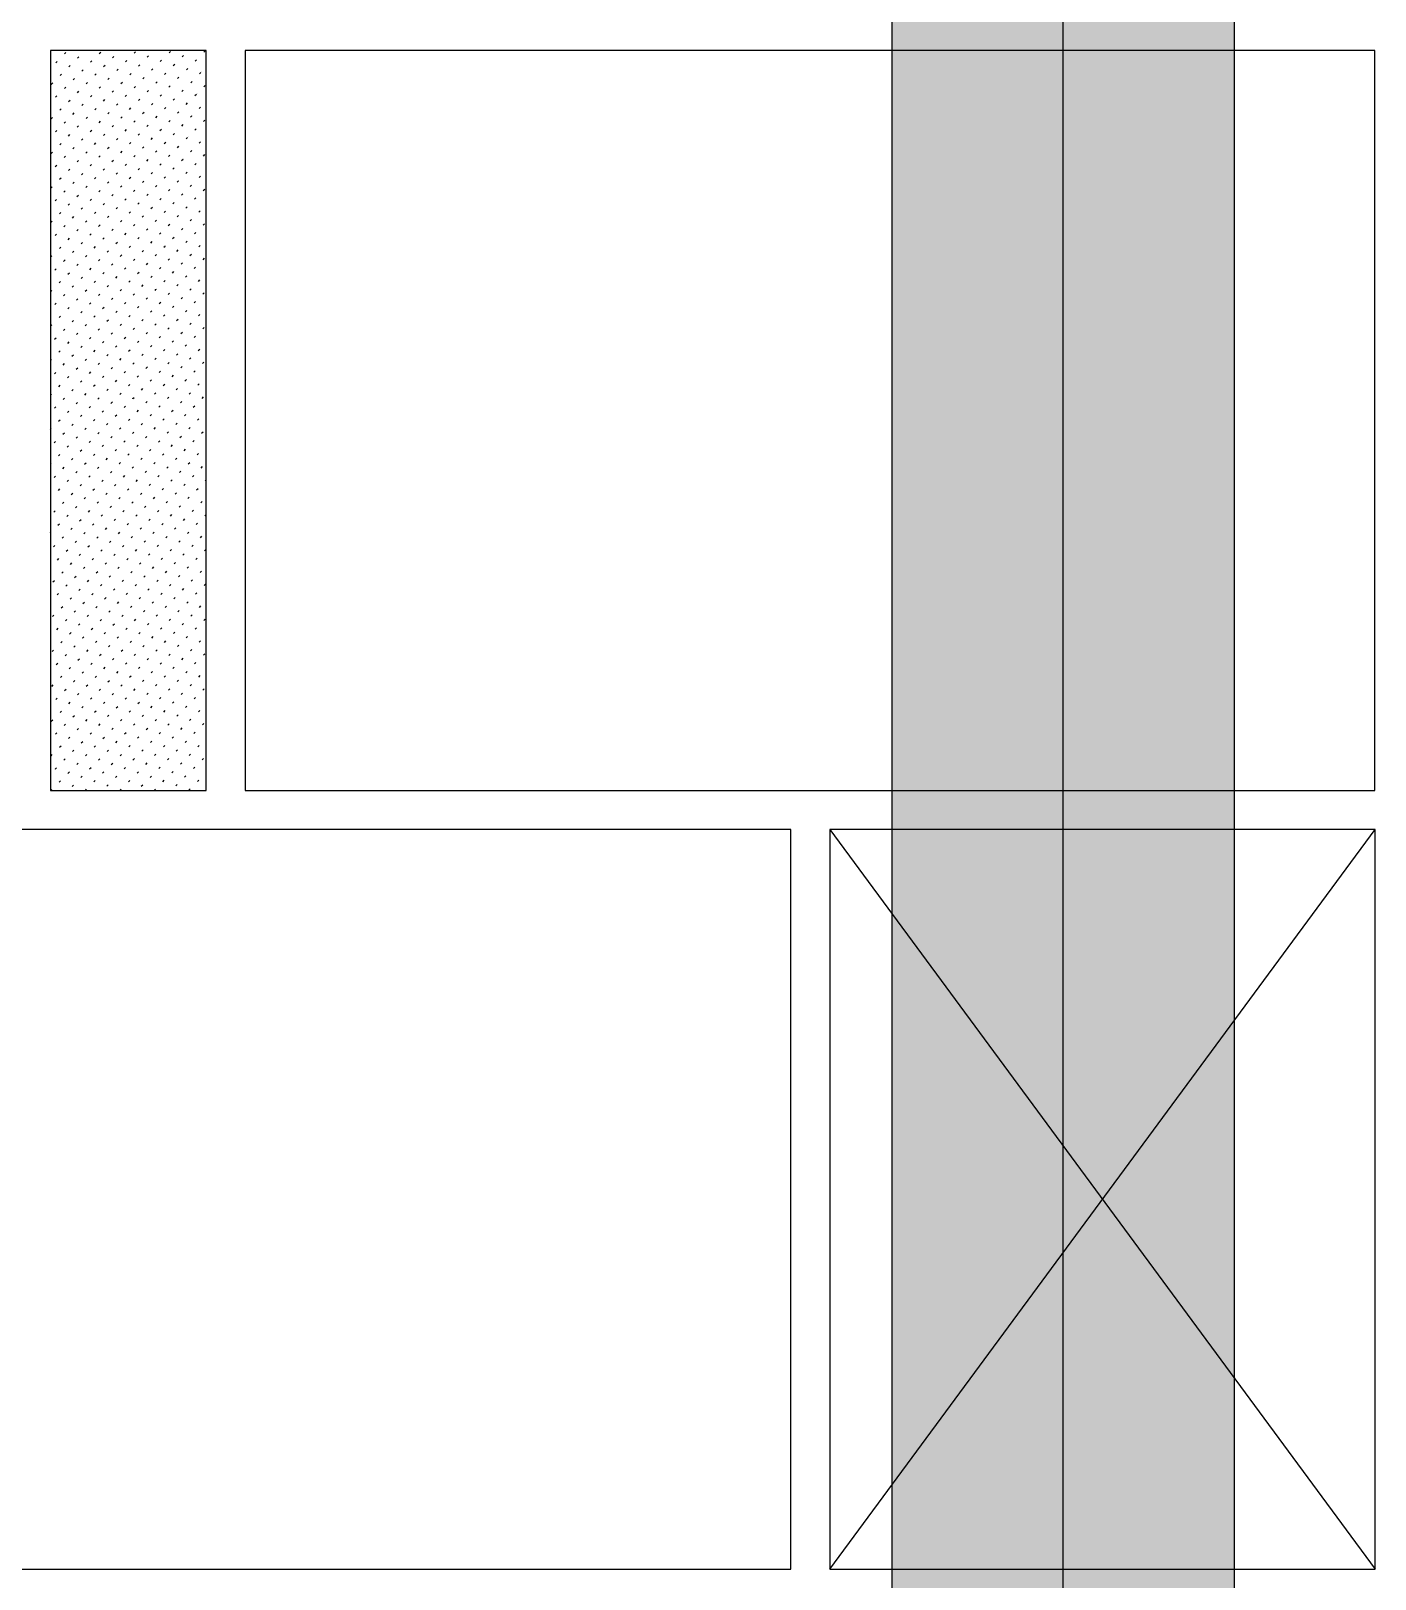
# Model space of a CAD drawing. Extents: x 0 to 119, y 0 to 84.
# Drawn here: x 76.272 to 77.652, y 65.562 to 67.152 of the extents above; entities that cross this region are included whole.
import ezdxf

# ---------------------------------------------------------------- set-up
doc = ezdxf.new("R2010")
doc.units = 0
doc.header["$MEASUREMENT"] = 0
for name, color, linetype in [('29', 9, 'CONTINUOUS'), ('4', 5, 'CONTINUOUS'), ('9', 8, 'CONTINUOUS')]:
    doc.layers.add(name, color=color, linetype=linetype)

msp = doc.modelspace()

# ---------------------------------------------------------------- linework, layer by layer
at = {"layer": '29', "color": 9, "linetype": 'Continuous'}
msp.add_lwpolyline([(77.15579, 74.332318), (77.15579, 63.132318), (77.50779, 63.132318), (77.50779, 74.332318), (77.15579, 74.332318)], dxfattribs=at)
for points in [[(77.15579, 74.332318), (77.15579, 63.132318), (77.50779, 63.132318)], [(77.15579, 74.332318), (77.50779, 63.132318), (77.50779, 74.332318)]]:
    msp.add_solid(points, dxfattribs=at)
at = {"layer": '4', "color": 5, "linetype": 'Continuous'}
msp.add_line((77.33179, 63.132318), (77.33179, 69.532318), dxfattribs=at)
at = {"layer": '9', "color": 8, "linetype": 'Continuous'}
for p, q in [((76.306206, 67.128676), (76.30762, 67.13009)), ((76.341986, 67.1291), (76.3434, 67.130515)), ((76.377765, 67.129525), (76.37918, 67.130939)), ((76.413545, 67.129949), (76.414959, 67.131363)), ((76.449325, 67.130373), (76.450739, 67.131787)), ((76.29179, 67.11426), (76.29179, 67.11426)), ((76.297226, 67.119696), (76.29864, 67.12111)), ((76.310626, 67.115418), (76.31204, 67.116832)), ((76.319606, 67.124398), (76.32102, 67.125812)), ((76.333006, 67.12012), (76.33442, 67.121534)), ((76.346405, 67.115842), (76.347819, 67.117256)), ((76.355386, 67.124822), (76.3568, 67.126237)), ((76.368785, 67.120544), (76.370199, 67.121959)), ((76.382185, 67.116266), (76.383599, 67.117681)), ((76.391165, 67.125247), (76.392579, 67.126661)), ((76.404565, 67.120969), (76.405979, 67.122383)), ((76.417964, 67.116691), (76.419379, 67.118105)), ((76.426945, 67.125671), (76.428359, 67.127085)), ((76.440344, 67.121393), (76.441759, 67.122807)), ((76.292665, 67.097457), (76.294079, 67.098872)), ((76.301645, 67.106438), (76.30306, 67.107852)), ((76.315045, 67.10216), (76.316459, 67.103574)), ((76.324025, 67.11114), (76.32544, 67.112554)), ((76.328445, 67.097882), (76.329859, 67.099296)), ((76.337425, 67.106862), (76.338839, 67.108276)), ((76.350825, 67.102584), (76.352239, 67.103998)), ((76.359805, 67.111564), (76.361219, 67.112978)), ((76.364224, 67.098306), (76.365639, 67.09972)), ((76.373205, 67.107286), (76.374619, 67.1087)), ((76.386604, 67.103008), (76.388019, 67.104422)), ((76.395585, 67.111988), (76.396999, 67.113403)), ((76.400004, 67.09873), (76.401418, 67.100144)), ((76.408984, 67.10771), (76.410398, 67.109125)), ((76.422384, 67.103432), (76.423798, 67.104847)), ((76.431364, 67.112413), (76.432778, 67.113827)), ((76.435784, 67.099154), (76.437198, 67.100569)), ((76.444764, 67.108135), (76.446178, 67.109549)), ((76.447215, 67.110586), (76.447215, 67.110586)), ((76.29179, 67.096583), (76.29179, 67.096583)), ((76.297085, 67.084199), (76.298499, 67.085613)), ((76.306065, 67.093179), (76.307479, 67.094594)), ((76.319465, 67.088901), (76.320879, 67.090316)), ((76.332864, 67.084623), (76.334278, 67.086038)), ((76.341844, 67.093604), (76.343259, 67.095018)), ((76.355244, 67.089326), (76.356658, 67.09074)), ((76.368644, 67.085048), (76.370058, 67.086462)), ((76.377624, 67.094028), (76.379038, 67.095442)), ((76.382043, 67.08077), (76.383458, 67.082184)), ((76.391024, 67.08975), (76.392438, 67.091164)), ((76.404423, 67.085472), (76.405838, 67.086886)), ((76.413404, 67.094452), (76.414818, 67.095866)), ((76.417823, 67.081194), (76.419237, 67.082608)), ((76.426803, 67.090174), (76.428218, 67.091588)), ((76.440203, 67.085896), (76.441617, 67.08731)), ((76.442501, 67.088194), (76.442501, 67.088194)), ((76.449183, 67.094876), (76.450597, 67.096291)), ((76.29179, 67.078905), (76.29179, 67.078905)), ((76.301504, 67.070941), (76.302918, 67.072355)), ((76.310484, 67.079921), (76.311898, 67.081335)), ((76.314904, 67.066663), (76.316318, 67.068077)), ((76.323884, 67.075643), (76.325298, 67.077057)), ((76.337284, 67.071365), (76.338698, 67.072779)), ((76.346264, 67.080345), (76.347678, 67.08176)), ((76.350683, 67.067087), (76.352097, 67.068501)), ((76.359664, 67.076067), (76.361078, 67.077482)), ((76.373063, 67.071789), (76.374477, 67.073204)), ((76.386463, 67.067511), (76.387877, 67.068926)), ((76.395443, 67.076492), (76.396857, 67.077906)), ((76.408843, 67.072214), (76.410257, 67.073628)), ((76.422242, 67.067936), (76.423657, 67.06935)), ((76.431223, 67.076916), (76.432637, 67.07833)), ((76.444622, 67.072638), (76.446037, 67.074052)), ((76.29179, 67.061227), (76.29179, 67.061227)), ((76.292524, 67.061961), (76.293938, 67.063375)), ((76.305923, 67.057683), (76.307338, 67.059097)), ((76.319323, 67.053405), (76.320737, 67.054819)), ((76.328303, 67.062385), (76.329718, 67.063799)), ((76.332723, 67.049127), (76.334137, 67.050541)), ((76.341703, 67.058107), (76.343117, 67.059521)), ((76.355103, 67.053829), (76.356517, 67.055243)), ((76.364083, 67.062809), (76.365497, 67.064223)), ((76.368502, 67.049551), (76.369917, 67.050965)), ((76.377483, 67.058531), (76.378897, 67.059945)), ((76.390882, 67.054253), (76.392297, 67.055667)), ((76.399863, 67.063233), (76.401277, 67.064648)), ((76.404282, 67.049975), (76.405696, 67.051389)), ((76.413262, 67.058955), (76.414676, 67.06037)), ((76.426662, 67.054677), (76.428076, 67.056092)), ((76.435642, 67.063658), (76.437056, 67.065072)), ((76.437787, 67.065802), (76.437787, 67.065802)), ((76.440062, 67.050399), (76.441476, 67.051814)), ((76.449042, 67.05938), (76.450456, 67.060794)), ((76.29179, 67.04355), (76.29179, 67.04355)), ((76.296943, 67.048702), (76.298357, 67.050117)), ((76.301363, 67.035444), (76.302777, 67.036858)), ((76.310343, 67.044424), (76.311757, 67.045839)), ((76.323743, 67.040146), (76.325157, 67.041561)), ((76.337142, 67.035868), (76.338556, 67.037283)), ((76.346122, 67.044849), (76.347537, 67.046263)), ((76.359522, 67.040571), (76.360936, 67.041985)), ((76.372922, 67.036293), (76.374336, 67.037707)), ((76.381902, 67.045273), (76.383316, 67.046687)), ((76.395302, 67.040995), (76.396716, 67.042409)), ((76.408701, 67.036717), (76.410116, 67.038131)), ((76.417682, 67.045697), (76.419096, 67.047111)), ((76.431081, 67.041419), (76.432496, 67.042833)), ((76.433073, 67.043411), (76.433073, 67.043411)), ((76.444481, 67.037141), (76.445895, 67.038555)), ((76.29179, 67.025872), (76.29179, 67.025872)), ((76.292382, 67.026464), (76.293797, 67.027878)), ((76.305782, 67.022186), (76.307196, 67.0236)), ((76.314762, 67.031166), (76.316176, 67.03258)), ((76.319182, 67.017908), (76.320596, 67.019322)), ((76.328162, 67.026888), (76.329576, 67.028302)), ((76.341562, 67.02261), (76.342976, 67.024024)), ((76.350542, 67.03159), (76.351956, 67.033005)), ((76.354961, 67.018332), (76.356375, 67.019746)), ((76.363942, 67.027312), (76.365356, 67.028727)), ((76.377341, 67.023034), (76.378755, 67.024449)), ((76.386321, 67.032015), (76.387736, 67.033429)), ((76.390741, 67.018756), (76.392155, 67.020171)), ((76.399721, 67.027737), (76.401135, 67.029151)), ((76.413121, 67.023459), (76.414535, 67.024873)), ((76.422101, 67.032439), (76.423515, 67.033853)), ((76.42652, 67.019181), (76.427935, 67.020595)), ((76.428359, 67.021019), (76.428359, 67.021019)), ((76.435501, 67.028161), (76.436915, 67.029575)), ((76.4489, 67.023883), (76.450315, 67.025297)), ((76.29179, 67.008194), (76.29179, 67.008194)), ((76.296802, 67.013206), (76.298216, 67.01462)), ((76.310201, 67.008928), (76.311616, 67.010342)), ((76.323601, 67.00465), (76.325015, 67.006064)), ((76.332581, 67.01363), (76.333996, 67.015044)), ((76.345981, 67.009352), (76.347395, 67.010766)), ((76.359381, 67.005074), (76.360795, 67.006488)), ((76.368361, 67.014054), (76.369775, 67.015468)), ((76.381761, 67.009776), (76.383175, 67.01119)), ((76.39516, 67.005498), (76.396575, 67.006912)), ((76.404141, 67.014478), (76.405555, 67.015893)), ((76.40856, 67.00122), (76.409974, 67.002634)), ((76.41754, 67.0102), (76.418954, 67.011615)), ((76.43094, 67.005922), (76.432354, 67.007337)), ((76.43992, 67.014903), (76.441334, 67.016317)), ((76.44434, 67.001644), (76.445754, 67.003059)), ((76.29179, 66.990517), (76.29179, 66.990517)), ((76.292241, 66.990967), (76.293655, 66.992381)), ((76.301221, 66.999947), (76.302635, 67.001361)), ((76.305641, 66.986689), (76.307055, 66.988103)), ((76.314621, 66.995669), (76.316035, 66.997084)), ((76.328021, 66.991391), (76.329435, 66.992806)), ((76.337001, 67.000372), (76.338415, 67.001786)), ((76.34142, 66.987113), (76.342834, 66.988528)), ((76.3504, 66.996094), (76.351815, 66.997508)), ((76.3638, 66.991816), (76.365214, 66.99323)), ((76.37278, 67.000796), (76.374195, 67.00221)), ((76.3772, 66.987538), (76.378614, 66.988952)), ((76.38618, 66.996518), (76.387594, 66.997932)), ((76.39958, 66.99224), (76.400994, 66.993654)), ((76.412979, 66.987962), (76.414394, 66.989376)), ((76.42196, 66.996942), (76.423374, 66.998356)), ((76.423645, 66.998627), (76.423645, 66.998627)), ((76.435359, 66.992664), (76.436774, 66.994078)), ((76.448759, 66.988386), (76.450173, 66.9898)), ((76.29179, 66.972839), (76.29179, 66.972839)), ((76.29666, 66.977709), (76.298075, 66.979123)), ((76.31006, 66.973431), (76.311474, 66.974845)), ((76.31904, 66.982411), (76.320454, 66.983825)), ((76.33244, 66.978133), (76.333854, 66.979547)), ((76.34584, 66.973855), (76.347254, 66.975269)), ((76.35482, 66.982835), (76.356234, 66.98425)), ((76.359239, 66.969577), (76.360653, 66.970991)), ((76.36822, 66.978557), (76.369634, 66.979972)), ((76.381619, 66.974279), (76.383033, 66.975694)), ((76.390599, 66.98326), (76.392014, 66.984674)), ((76.395019, 66.970001), (76.396433, 66.971416)), ((76.403999, 66.978982), (76.405413, 66.980396)), ((76.417399, 66.974704), (76.418813, 66.976118)), ((76.418931, 66.976236), (76.418931, 66.976236)), ((76.426379, 66.983684), (76.427793, 66.985098)), ((76.430798, 66.970426), (76.432213, 66.97184)), ((76.439779, 66.979406), (76.441193, 66.98082)), ((76.29179, 66.955161), (76.29179, 66.955161)), ((76.292099, 66.95547), (76.293514, 66.956884)), ((76.30108, 66.964451), (76.302494, 66.965865)), ((76.314479, 66.960173), (76.315894, 66.961587)), ((76.32346, 66.969153), (76.324874, 66.970567)), ((76.327879, 66.955895), (76.329293, 66.957309)), ((76.336859, 66.964875), (76.338274, 66.966289)), ((76.350259, 66.960597), (76.351673, 66.962011)), ((76.363659, 66.956319), (76.365073, 66.957733)), ((76.372639, 66.965299), (76.374053, 66.966713)), ((76.386039, 66.961021), (76.387453, 66.962435)), ((76.399438, 66.956743), (76.400853, 66.958157)), ((76.408419, 66.965723), (76.409833, 66.967138)), ((76.421818, 66.961445), (76.423232, 66.96286)), ((76.435218, 66.957167), (76.436632, 66.958582)), ((76.444198, 66.966148), (76.445612, 66.967562)), ((76.296519, 66.942212), (76.297933, 66.943626)), ((76.305499, 66.951192), (76.306913, 66.952606)), ((76.309919, 66.937934), (76.311333, 66.939348)), ((76.318899, 66.946914), (76.320313, 66.948328)), ((76.332299, 66.942636), (76.333713, 66.94405)), ((76.341279, 66.951617), (76.342693, 66.953031)), ((76.345698, 66.938358), (76.347112, 66.939772)), ((76.354678, 66.947339), (76.356093, 66.948753)), ((76.368078, 66.943061), (76.369492, 66.944475)), ((76.377058, 66.952041), (76.378473, 66.953455)), ((76.381478, 66.938783), (76.382892, 66.940197)), ((76.390458, 66.947763), (76.391872, 66.949177)), ((76.403858, 66.943485), (76.405272, 66.944899)), ((76.412838, 66.952465), (76.414217, 66.953844)), ((76.414217, 66.953844), (76.414252, 66.953879)), ((76.417257, 66.939207), (76.418672, 66.940621)), ((76.426238, 66.948187), (76.427652, 66.949601)), ((76.439637, 66.943909), (76.441052, 66.945323)), ((76.448618, 66.952889), (76.450032, 66.954304)), ((76.29179, 66.937484), (76.29179, 66.937484)), ((76.300938, 66.928954), (76.302353, 66.930368)), ((76.314338, 66.924676), (76.315752, 66.92609)), ((76.323318, 66.933656), (76.324732, 66.93507)), ((76.336718, 66.929378), (76.338132, 66.930792)), ((76.350118, 66.9251), (76.351532, 66.926514)), ((76.359098, 66.93408), (76.360512, 66.935495)), ((76.372498, 66.929802), (76.373912, 66.931217)), ((76.385897, 66.925524), (76.387311, 66.926939)), ((76.394877, 66.934505), (76.396292, 66.935919)), ((76.408277, 66.930227), (76.409503, 66.931452)), ((76.409503, 66.931452), (76.409691, 66.931641)), ((76.421677, 66.925949), (76.423091, 66.927363)), ((76.430657, 66.934929), (76.432071, 66.936343)), ((76.444057, 66.930651), (76.445471, 66.932065)), ((76.29179, 66.919806), (76.29179, 66.919806)), ((76.291958, 66.919974), (76.293372, 66.921388)), ((76.296377, 66.906715), (76.297792, 66.908129)), ((76.305358, 66.915696), (76.306772, 66.91711)), ((76.318757, 66.911418), (76.320172, 66.912832)), ((76.327738, 66.920398), (76.329152, 66.921812)), ((76.332157, 66.90714), (76.333571, 66.908554)), ((76.341137, 66.91612), (76.342552, 66.917534)), ((76.354537, 66.911842), (76.355951, 66.913256)), ((76.363517, 66.920822), (76.364931, 66.922236)), ((76.367937, 66.907564), (76.369351, 66.908978)), ((76.376917, 66.916544), (76.378331, 66.917958)), ((76.390317, 66.912266), (76.391731, 66.91368)), ((76.399297, 66.921246), (76.400711, 66.922661)), ((76.403716, 66.907988), (76.404789, 66.90906)), ((76.404789, 66.90906), (76.405131, 66.909402)), ((76.412697, 66.916968), (76.414111, 66.918383)), ((76.426096, 66.91269), (76.42751, 66.914105)), ((76.435076, 66.921671), (76.436491, 66.923085)), ((76.439496, 66.908412), (76.44091, 66.909827)), ((76.448476, 66.917393), (76.44989, 66.918807)), ((76.29179, 66.902128), (76.29179, 66.902128)), ((76.300797, 66.893457), (76.302211, 66.894871)), ((76.309777, 66.902437), (76.311191, 66.903851)), ((76.323177, 66.898159), (76.324591, 66.899573)), ((76.336576, 66.893881), (76.337991, 66.895295)), ((76.345557, 66.902862), (76.346971, 66.904276)), ((76.358956, 66.898584), (76.360371, 66.899998)), ((76.372356, 66.894306), (76.37377, 66.89572)), ((76.381336, 66.903286), (76.382751, 66.9047)), ((76.385756, 66.890028), (76.38717, 66.891442)), ((76.394736, 66.899008), (76.39615, 66.900422)), ((76.408136, 66.89473), (76.40955, 66.896144)), ((76.417116, 66.90371), (76.41853, 66.905124)), ((76.421535, 66.890452), (76.42295, 66.891866)), ((76.430516, 66.899432), (76.43193, 66.900846)), ((76.443915, 66.895154), (76.44533, 66.896568)), ((76.29179, 66.884451), (76.29179, 66.884451)), ((76.291817, 66.884477), (76.293231, 66.885891)), ((76.305216, 66.880199), (76.306631, 66.881613)), ((76.314197, 66.889179), (76.315611, 66.890593)), ((76.318616, 66.875921), (76.32003, 66.877335)), ((76.327596, 66.884901), (76.32901, 66.886315)), ((76.340996, 66.880623), (76.34241, 66.882037)), ((76.349976, 66.889603), (76.35139, 66.891017)), ((76.354396, 66.876345), (76.35581, 66.877759)), ((76.363376, 66.885325), (76.36479, 66.886739)), ((76.376776, 66.881047), (76.37819, 66.882461)), ((76.390175, 66.876769), (76.391589, 66.878183)), ((76.399155, 66.88575), (76.400075, 66.886669)), ((76.400075, 66.886669), (76.40057, 66.887164)), ((76.412555, 66.881472), (76.413969, 66.882886)), ((76.425955, 66.877194), (76.427369, 66.878608)), ((76.434935, 66.886174), (76.436349, 66.887588)), ((76.448335, 66.881896), (76.449749, 66.88331)), ((76.29179, 66.866773), (76.29179, 66.866773)), ((76.296236, 66.871218), (76.29765, 66.872633)), ((76.309636, 66.86694), (76.31105, 66.868355)), ((76.323035, 66.862663), (76.32445, 66.864077)), ((76.332016, 66.871643), (76.33343, 66.873057)), ((76.336435, 66.858385), (76.337849, 66.859799)), ((76.345415, 66.867365), (76.34683, 66.868779)), ((76.358815, 66.863087), (76.360229, 66.864501)), ((76.367795, 66.872067), (76.369209, 66.873481)), ((76.372215, 66.858809), (76.373629, 66.860223)), ((76.381195, 66.867789), (76.382609, 66.869203)), ((76.394595, 66.863511), (76.395361, 66.864277)), ((76.395361, 66.864277), (76.396009, 66.864925)), ((76.403575, 66.872491), (76.404989, 66.873906)), ((76.407994, 66.859233), (76.409408, 66.860647)), ((76.416975, 66.868213), (76.418389, 66.869628)), ((76.430374, 66.863935), (76.431788, 66.86535)), ((76.439354, 66.872916), (76.440769, 66.87433)), ((76.443774, 66.859657), (76.445188, 66.861072)), ((76.29179, 66.849095), (76.293089, 66.850394)), ((76.300655, 66.85796), (76.30207, 66.859374)), ((76.305075, 66.844702), (76.306489, 66.846116)), ((76.314055, 66.853682), (76.315469, 66.855096)), ((76.327455, 66.849404), (76.328869, 66.850818)), ((76.340854, 66.845126), (76.342269, 66.84654)), ((76.349835, 66.854107), (76.351249, 66.855521)), ((76.363234, 66.849829), (76.364649, 66.851243)), ((76.376634, 66.845551), (76.378048, 66.846965)), ((76.385614, 66.854531), (76.387029, 66.855945)), ((76.399014, 66.850253), (76.400428, 66.851667)), ((76.412414, 66.845975), (76.413828, 66.847389)), ((76.421394, 66.854955), (76.422808, 66.856369)), ((76.434794, 66.850677), (76.436208, 66.852091)), ((76.448193, 66.846399), (76.449608, 66.847813)), ((76.29179, 66.831418), (76.29179, 66.831418)), ((76.296095, 66.835722), (76.297509, 66.837136)), ((76.309494, 66.831444), (76.310909, 66.832858)), ((76.318475, 66.840424), (76.319889, 66.841838)), ((76.322894, 66.827166), (76.324308, 66.82858)), ((76.331874, 66.836146), (76.333288, 66.83756)), ((76.345274, 66.831868), (76.346688, 66.833282)), ((76.354254, 66.840848), (76.355668, 66.842262)), ((76.358674, 66.82759), (76.360088, 66.829004)), ((76.367654, 66.83657), (76.369068, 66.837984)), ((76.381054, 66.832292), (76.382468, 66.833706)), ((76.390034, 66.841273), (76.390647, 66.841885)), ((76.390647, 66.841885), (76.391448, 66.842687)), ((76.394453, 66.828014), (76.395867, 66.829428)), ((76.403433, 66.836995), (76.404848, 66.838409)), ((76.416833, 66.832717), (76.418247, 66.834131)), ((76.425813, 66.841697), (76.427228, 66.843111)), ((76.430233, 66.828439), (76.431647, 66.829853)), ((76.439213, 66.837419), (76.440627, 66.838833)), ((76.29179, 66.81374), (76.292948, 66.814897)), ((76.300514, 66.822463), (76.301928, 66.823878)), ((76.313914, 66.818185), (76.315328, 66.8196)), ((76.327313, 66.813907), (76.328728, 66.815322)), ((76.336294, 66.822888), (76.337708, 66.824302)), ((76.349693, 66.81861), (76.351108, 66.820024)), ((76.363093, 66.814332), (76.364507, 66.815746)), ((76.372073, 66.823312), (76.373487, 66.824726)), ((76.385473, 66.819034), (76.385933, 66.819494)), ((76.385933, 66.819494), (76.386887, 66.820448)), ((76.398873, 66.814756), (76.400287, 66.81617)), ((76.407853, 66.823736), (76.409267, 66.82515)), ((76.412272, 66.810478), (76.413686, 66.811892)), ((76.421253, 66.819458), (76.422667, 66.820872)), ((76.434652, 66.81518), (76.436066, 66.816594)), ((76.443632, 66.824161), (76.445047, 66.825575)), ((76.44791, 66.810761), (76.449325, 66.812175)), ((76.29179, 66.796062), (76.29179, 66.796062)), ((76.295953, 66.800225), (76.297367, 66.801639)), ((76.304933, 66.809205), (76.306348, 66.810619)), ((76.309353, 66.795947), (76.310767, 66.797361)), ((76.318333, 66.804927), (76.319747, 66.806341)), ((76.331733, 66.800649), (76.333147, 66.802063)), ((76.340713, 66.809629), (76.342127, 66.811044)), ((76.345132, 66.796371), (76.346547, 66.797785)), ((76.354113, 66.805351), (76.355527, 66.806766)), ((76.367512, 66.801074), (76.368927, 66.802488)), ((76.376493, 66.810054), (76.377907, 66.811468)), ((76.380912, 66.796796), (76.381219, 66.797102)), ((76.381219, 66.797102), (76.382326, 66.79821)), ((76.389892, 66.805776), (76.391307, 66.80719)), ((76.403292, 66.801498), (76.404706, 66.802912)), ((76.416692, 66.79722), (76.418106, 66.798634)), ((76.425672, 66.8062), (76.427086, 66.807614)), ((76.43893, 66.801781), (76.440344, 66.803195)), ((76.300373, 66.786967), (76.301787, 66.788381)), ((76.313772, 66.782689), (76.315187, 66.784103)), ((76.322753, 66.791669), (76.324167, 66.793083)), ((76.336152, 66.787391), (76.337566, 66.788805)), ((76.349552, 66.783113), (76.350966, 66.784527)), ((76.358532, 66.792093), (76.359946, 66.793507)), ((76.362952, 66.778835), (76.364366, 66.780249)), ((76.371932, 66.787815), (76.373346, 66.789229)), ((76.385332, 66.783537), (76.386746, 66.784951)), ((76.394312, 66.792518), (76.395726, 66.793932)), ((76.398731, 66.779259), (76.400145, 66.780673)), ((76.407711, 66.78824), (76.409126, 66.789654)), ((76.42097, 66.78382), (76.422384, 66.785234)), ((76.42995, 66.7928), (76.431364, 66.794215)), ((76.434228, 66.779401), (76.435642, 66.780815)), ((76.443208, 66.788381), (76.444622, 66.789795)), ((76.29179, 66.778385), (76.292807, 66.779401)), ((76.295812, 66.764728), (76.297226, 66.766142)), ((76.304792, 66.773708), (76.306206, 66.775123)), ((76.318192, 66.76943), (76.319606, 66.770845)), ((76.327172, 66.778411), (76.328586, 66.779825)), ((76.331591, 66.765152), (76.333006, 66.766567)), ((76.340572, 66.774133), (76.341986, 66.775547)), ((76.353971, 66.769855), (76.355386, 66.771269)), ((76.367371, 66.765577), (76.368785, 66.766991)), ((76.376351, 66.774557), (76.376504, 66.77471)), ((76.376504, 66.77471), (76.377765, 66.775971)), ((76.389751, 66.770279), (76.391165, 66.771693)), ((76.403009, 66.76586), (76.404423, 66.767274)), ((76.411989, 66.77484), (76.413404, 66.776254)), ((76.425248, 66.77042), (76.426662, 66.771835)), ((76.438506, 66.766001), (76.43992, 66.767415)), ((76.447486, 66.774981), (76.4489, 66.776395)), ((76.29179, 66.760707), (76.29179, 66.760707)), ((76.300231, 66.75147), (76.301645, 66.752884)), ((76.309211, 66.76045), (76.310626, 66.761864)), ((76.313631, 66.747192), (76.315045, 66.748606)), ((76.322611, 66.756172), (76.324025, 66.757586)), ((76.336011, 66.751894), (76.337425, 66.753308)), ((76.344991, 66.760874), (76.346405, 66.762289)), ((76.34941, 66.747616), (76.350825, 66.74903)), ((76.358391, 66.756596), (76.359805, 66.758011)), ((76.37179, 66.752318), (76.373205, 66.753733)), ((76.37179, 66.752318), (76.37179, 66.752318)), ((76.380771, 66.761299), (76.382185, 66.762713)), ((76.385049, 66.747899), (76.386463, 66.749313)), ((76.394029, 66.756879), (76.395443, 66.758294)), ((76.407287, 66.75246), (76.408701, 66.753874)), ((76.416267, 66.76144), (76.417682, 66.762854)), ((76.420545, 66.74804), (76.42196, 66.749455)), ((76.429526, 66.757021), (76.43094, 66.758435)), ((76.442784, 66.752601), (76.444198, 66.754016)), ((76.451764, 66.761582), (76.45179, 66.761608)), ((76.29179, 66.743029), (76.292665, 66.743904)), ((76.304651, 66.738212), (76.306065, 66.739626)), ((76.31805, 66.733934), (76.319465, 66.735348)), ((76.327031, 66.742914), (76.328445, 66.744328)), ((76.34043, 66.738636), (76.341844, 66.74005)), ((76.35383, 66.734358), (76.355244, 66.735772)), ((76.36281, 66.743338), (76.364224, 66.744752)), ((76.376068, 66.738919), (76.377483, 66.740333)), ((76.389327, 66.734499), (76.390741, 66.735914)), ((76.398307, 66.74348), (76.399721, 66.744894)), ((76.411565, 66.73906), (76.412979, 66.740474)), ((76.424823, 66.734641), (76.426238, 66.736055)), ((76.433804, 66.743621), (76.435218, 66.745035)), ((76.447062, 66.739202), (76.448476, 66.740616)), ((76.29179, 66.725351), (76.29179, 66.725351)), ((76.29567, 66.729231), (76.297085, 66.730646)), ((76.30009, 66.715973), (76.301504, 66.717387)), ((76.30907, 66.724953), (76.310484, 66.726368)), ((76.32247, 66.720675), (76.323884, 66.72209)), ((76.33145, 66.729656), (76.332864, 66.73107)), ((76.335869, 66.716397), (76.337284, 66.717812)), ((76.34485, 66.725378), (76.346264, 66.726792)), ((76.358108, 66.720958), (76.359522, 66.722373)), ((76.367076, 66.729927), (76.367076, 66.729927)), ((76.367088, 66.729939), (76.368502, 66.731353)), ((76.371366, 66.716539), (76.37278, 66.717953)), ((76.380346, 66.725519), (76.381761, 66.726933)), ((76.393605, 66.7211), (76.395019, 66.722514)), ((76.402585, 66.73008), (76.403999, 66.731494)), ((76.406863, 66.71668), (76.408277, 66.718095)), ((76.415843, 66.725661), (76.417257, 66.727075)), ((76.429101, 66.721241), (76.430516, 66.722655)), ((76.438082, 66.730221), (76.439496, 66.731636)), ((76.44236, 66.716822), (76.443774, 66.718236)), ((76.45134, 66.725802), (76.45179, 66.726252)), ((76.29179, 66.707674), (76.292524, 66.708407)), ((76.304509, 66.702715), (76.305923, 66.704129)), ((76.313489, 66.711695), (76.314904, 66.713109)), ((76.326889, 66.707417), (76.328303, 66.708831)), ((76.340147, 66.702998), (76.341562, 66.704412)), ((76.349128, 66.711978), (76.350542, 66.713392)), ((76.362362, 66.707535), (76.362362, 66.707535)), ((76.362386, 66.707559), (76.3638, 66.708973)), ((76.375644, 66.703139), (76.377058, 66.704553)), ((76.384624, 66.712119), (76.386039, 66.713534)), ((76.397883, 66.7077), (76.399297, 66.709114)), ((76.411141, 66.703281), (76.412555, 66.704695)), ((76.420121, 66.712261), (76.421535, 66.713675)), ((76.433379, 66.707841), (76.434794, 66.709256)), ((76.446638, 66.703422), (76.448052, 66.704836)), ((76.29179, 66.689996), (76.29179, 66.689996)), ((76.295529, 66.693735), (76.296943, 66.695149)), ((76.308929, 66.689457), (76.310343, 66.690871)), ((76.317909, 66.698437), (76.319323, 66.699851)), ((76.322187, 66.685037), (76.323601, 66.686451)), ((76.331167, 66.694018), (76.332581, 66.695432)), ((76.344425, 66.689598), (76.34584, 66.691012)), ((76.353406, 66.698578), (76.35482, 66.699993)), ((76.357648, 66.685143), (76.357648, 66.685143)), ((76.357684, 66.685179), (76.359098, 66.686593)), ((76.366664, 66.694159), (76.368078, 66.695573)), ((76.379922, 66.68974), (76.381336, 66.691154)), ((76.388902, 66.69872), (76.390317, 66.700134)), ((76.39318, 66.68532), (76.394595, 66.686734)), ((76.402161, 66.6943), (76.403575, 66.695715)), ((76.415419, 66.689881), (76.416833, 66.691295)), ((76.424399, 66.698861), (76.425813, 66.700275)), ((76.428677, 66.685462), (76.430091, 66.686876)), ((76.437657, 66.694442), (76.439072, 66.695856)), ((76.450916, 66.690022), (76.45179, 66.690897)), ((76.29179, 66.672318), (76.292382, 66.67291)), ((76.299948, 66.680476), (76.301363, 66.681891)), ((76.313207, 66.676057), (76.314621, 66.677471)), ((76.326465, 66.671638), (76.327879, 66.673052)), ((76.335445, 66.680618), (76.336859, 66.682032)), ((76.348703, 66.676198), (76.350118, 66.677613)), ((76.361962, 66.671779), (76.363376, 66.673193)), ((76.370942, 66.680759), (76.372356, 66.682173)), ((76.37522, 66.66736), (76.376634, 66.668774)), ((76.3842, 66.67634), (76.385614, 66.677754)), ((76.397458, 66.67192), (76.398873, 66.673335)), ((76.406439, 66.680901), (76.407853, 66.682315)), ((76.410717, 66.667501), (76.412131, 66.668915)), ((76.419697, 66.676481), (76.421111, 66.677896)), ((76.432955, 66.672062), (76.434369, 66.673476)), ((76.441935, 66.681042), (76.44335, 66.682456)), ((76.446213, 66.667642), (76.447628, 66.669057)), ((76.29179, 66.654641), (76.29179, 66.654641)), ((76.295246, 66.658097), (76.29666, 66.659511)), ((76.304226, 66.667077), (76.305641, 66.668491)), ((76.308504, 66.653677), (76.309919, 66.655091)), ((76.317485, 66.662657), (76.318899, 66.664072)), ((76.330743, 66.658238), (76.332157, 66.659652)), ((76.339723, 66.667218), (76.341137, 66.668632)), ((76.344001, 66.653819), (76.345415, 66.655233)), ((76.352934, 66.662752), (76.352934, 66.662752)), ((76.352981, 66.662799), (76.354396, 66.664213)), ((76.36624, 66.658379), (76.367654, 66.659794)), ((76.379498, 66.65396), (76.380912, 66.655374)), ((76.388478, 66.66294), (76.389892, 66.664354)), ((76.401736, 66.658521), (76.403151, 66.659935)), ((76.414995, 66.654101), (76.416409, 66.655516)), ((76.423975, 66.663082), (76.425389, 66.664496)), ((76.437233, 66.658662), (76.438647, 66.660076)), ((76.450491, 66.654243), (76.45179, 66.655542)), ((76.29179, 66.636963), (76.291958, 66.637131)), ((76.299524, 66.644697), (76.300938, 66.646111)), ((76.312782, 66.640277), (76.314197, 66.641692)), ((76.321763, 66.649258), (76.323177, 66.650672)), ((76.326041, 66.635858), (76.327455, 66.637272)), ((76.335021, 66.644838), (76.336435, 66.646252)), ((76.34822, 66.64036), (76.34822, 66.64036)), ((76.348279, 66.640419), (76.349693, 66.641833)), ((76.357259, 66.649399), (76.358674, 66.650813)), ((76.361537, 66.635999), (76.362952, 66.637414)), ((76.370518, 66.64498), (76.371932, 66.646394)), ((76.383776, 66.64056), (76.38519, 66.641974)), ((76.392756, 66.649541), (76.39417, 66.650955)), ((76.397034, 66.636141), (76.398448, 66.637555)), ((76.406014, 66.645121), (76.407429, 66.646535)), ((76.419273, 66.640702), (76.420687, 66.642116)), ((76.428253, 66.649682), (76.429667, 66.651096)), ((76.432531, 66.636282), (76.433945, 66.637696)), ((76.441511, 66.645263), (76.442925, 66.646677)), ((76.294822, 66.622317), (76.296236, 66.623731)), ((76.303802, 66.631297), (76.305216, 66.632711)), ((76.31706, 66.626878), (76.318475, 66.628292)), ((76.330319, 66.622458), (76.331733, 66.623873)), ((76.339299, 66.631439), (76.340713, 66.632853)), ((76.352557, 66.627019), (76.353971, 66.628433)), ((76.365815, 66.6226), (76.36723, 66.624014)), ((76.374796, 66.63158), (76.37621, 66.632994)), ((76.388054, 66.627161), (76.389468, 66.628575)), ((76.401312, 66.622741), (76.402726, 66.624155)), ((76.410292, 66.631721), (76.411707, 66.633136)), ((76.423551, 66.627302), (76.424965, 66.628716)), ((76.436809, 66.622883), (76.438223, 66.624297)), ((76.445789, 66.631863), (76.447203, 66.633277)), ((76.29179, 66.619285), (76.29179, 66.619285)), ((76.2991, 66.608917), (76.300514, 66.610331)), ((76.30808, 66.617897), (76.309494, 66.619312)), ((76.312358, 66.604498), (76.313772, 66.605912)), ((76.321338, 66.613478), (76.322753, 66.614892)), ((76.334597, 66.609059), (76.336011, 66.610473)), ((76.343506, 66.617968), (76.343506, 66.617968)), ((76.343577, 66.618039), (76.344991, 66.619453)), ((76.347855, 66.604639), (76.349269, 66.606053)), ((76.356835, 66.613619), (76.358249, 66.615034)), ((76.370093, 66.6092), (76.371508, 66.610614)), ((76.379074, 66.61818), (76.380488, 66.619595)), ((76.383352, 66.604781), (76.384766, 66.606195)), ((76.392332, 66.613761), (76.393746, 66.615175)), ((76.40559, 66.609341), (76.407004, 66.610756)), ((76.41457, 66.618322), (76.415985, 66.619736)), ((76.418848, 66.604922), (76.420263, 66.606336)), ((76.427829, 66.613902), (76.429243, 66.615317)), ((76.441087, 66.609483), (76.442501, 66.610897)), ((76.450067, 66.618463), (76.451481, 66.619877)), ((76.29179, 66.601608), (76.29179, 66.601608)), ((76.303378, 66.595518), (76.304792, 66.596932)), ((76.316636, 66.591098), (76.31805, 66.592512)), ((76.325616, 66.600078), (76.327031, 66.601493)), ((76.338792, 66.595576), (76.338792, 66.595576)), ((76.338875, 66.595659), (76.340289, 66.597073)), ((76.352133, 66.59124), (76.353547, 66.592654)), ((76.361113, 66.60022), (76.362527, 66.601634)), ((76.374371, 66.5958), (76.375786, 66.597215)), ((76.38763, 66.591381), (76.389044, 66.592795)), ((76.39661, 66.600361), (76.398024, 66.601775)), ((76.409868, 66.595942), (76.411282, 66.597356)), ((76.423126, 66.591522), (76.424541, 66.592937)), ((76.432107, 66.600503), (76.433521, 66.601917)), ((76.445365, 66.596083), (76.446779, 66.597497)), ((76.29179, 66.58393), (76.29179, 66.58393)), ((76.294398, 66.586537), (76.295812, 66.587952)), ((76.298676, 66.573138), (76.30009, 66.574552)), ((76.307656, 66.582118), (76.30907, 66.583532)), ((76.320914, 66.577698), (76.322328, 66.579113)), ((76.329894, 66.586679), (76.331309, 66.588093)), ((76.334172, 66.573279), (76.335587, 66.574693)), ((76.343153, 66.582259), (76.344567, 66.583674)), ((76.356411, 66.57784), (76.357825, 66.579254)), ((76.365391, 66.58682), (76.366805, 66.588234)), ((76.369669, 66.57342), (76.371083, 66.574835)), ((76.378649, 66.582401), (76.380064, 66.583815)), ((76.391908, 66.577981), (76.393322, 66.579396)), ((76.400888, 66.586962), (76.402302, 66.588376)), ((76.405166, 66.573562), (76.40658, 66.574976)), ((76.414146, 66.582542), (76.41556, 66.583956)), ((76.427404, 66.578123), (76.428819, 66.579537)), ((76.436385, 66.587103), (76.437799, 66.588517)), ((76.440663, 66.573703), (76.442077, 66.575118)), ((76.449643, 66.582684), (76.451057, 66.584098)), ((76.29179, 66.566252), (76.29179, 66.566252)), ((76.302954, 66.559738), (76.304368, 66.561152)), ((76.311934, 66.568718), (76.313348, 66.570132)), ((76.325192, 66.564299), (76.326606, 66.565713)), ((76.334078, 66.573185), (76.334078, 66.573185)), ((76.33845, 66.559879), (76.339865, 66.561294)), ((76.347431, 66.56886), (76.348845, 66.570274)), ((76.360689, 66.56444), (76.362103, 66.565854)), ((76.373947, 66.560021), (76.375361, 66.561435)), ((76.382927, 66.569001), (76.384342, 66.570415)), ((76.396186, 66.564582), (76.3976, 66.565996)), ((76.409444, 66.560162), (76.410858, 66.561576)), ((76.418424, 66.569142), (76.419838, 66.570557)), ((76.431682, 66.564723), (76.433097, 66.566137)), ((76.444941, 66.560304), (76.446355, 66.561718)), ((76.29179, 66.548575), (76.29179, 66.548575)), ((76.293973, 66.550758), (76.295388, 66.552172)), ((76.307232, 66.546338), (76.308646, 66.547752)), ((76.316212, 66.555319), (76.317626, 66.556733)), ((76.32049, 66.541919), (76.321904, 66.543333)), ((76.329364, 66.550793), (76.329364, 66.550793)), ((76.32947, 66.550899), (76.330884, 66.552313)), ((76.342728, 66.54648), (76.344143, 66.547894)), ((76.351709, 66.55546), (76.353123, 66.556874)), ((76.355987, 66.54206), (76.357401, 66.543475)), ((76.364967, 66.551041), (76.366381, 66.552455)), ((76.378225, 66.546621), (76.379639, 66.548035)), ((76.387205, 66.555601), (76.38862, 66.557016)), ((76.391483, 66.542202), (76.392898, 66.543616)), ((76.400464, 66.551182), (76.401878, 66.552596)), ((76.413722, 66.546763), (76.415136, 66.548177)), ((76.422702, 66.555743), (76.424116, 66.557157)), ((76.42698, 66.542343), (76.428394, 66.543757)), ((76.43596, 66.551323), (76.437375, 66.552738)), ((76.449219, 66.546904), (76.450633, 66.548318)), ((76.29179, 66.530897), (76.29179, 66.530897)), ((76.298251, 66.537358), (76.299666, 66.538772)), ((76.31151, 66.532939), (76.312924, 66.534353)), ((76.32465, 66.528401), (76.32465, 66.528401)), ((76.324768, 66.528519), (76.326182, 66.529933)), ((76.333748, 66.537499), (76.335162, 66.538914)), ((76.347006, 66.53308), (76.348421, 66.534494)), ((76.360265, 66.528661), (76.361679, 66.530075)), ((76.369245, 66.537641), (76.370659, 66.539055)), ((76.373523, 66.524241), (76.374937, 66.525655)), ((76.382503, 66.533221), (76.383917, 66.534636)), ((76.395761, 66.528802), (76.397176, 66.530216)), ((76.404742, 66.537782), (76.406156, 66.539197)), ((76.40902, 66.524383), (76.410434, 66.525797)), ((76.418, 66.533363), (76.419414, 66.534777)), ((76.431258, 66.528943), (76.432672, 66.530358)), ((76.440238, 66.537924), (76.441653, 66.539338)), ((76.444516, 66.524524), (76.445931, 66.525938)), ((76.29179, 66.513219), (76.29179, 66.513219)), ((76.293549, 66.514978), (76.294963, 66.516392)), ((76.302529, 66.523958), (76.303944, 66.525373)), ((76.306807, 66.510559), (76.308222, 66.511973)), ((76.315788, 66.519539), (76.317202, 66.520953)), ((76.329046, 66.51512), (76.33046, 66.516534)), ((76.338026, 66.5241), (76.33944, 66.525514)), ((76.342304, 66.5107), (76.343718, 66.512114)), ((76.351284, 66.51968), (76.352699, 66.521095)), ((76.364543, 66.515261), (76.365957, 66.516675)), ((76.377801, 66.510842), (76.379215, 66.512256)), ((76.386781, 66.519822), (76.388195, 66.521236)), ((76.400039, 66.515402), (76.401454, 66.516817)), ((76.413298, 66.510983), (76.414712, 66.512397)), ((76.422278, 66.519963), (76.423692, 66.521377)), ((76.435536, 66.515544), (76.43695, 66.516958)), ((76.448794, 66.511124), (76.450209, 66.512539)), ((76.29179, 66.495542), (76.29179, 66.495542)), ((76.297827, 66.501578), (76.299241, 66.502993)), ((76.311085, 66.497159), (76.3125, 66.498573)), ((76.319936, 66.50601), (76.319936, 66.50601)), ((76.320066, 66.506139), (76.32148, 66.507553)), ((76.324344, 66.49274), (76.325758, 66.494154)), ((76.333324, 66.50172), (76.334738, 66.503134)), ((76.346582, 66.4973), (76.347996, 66.498715)), ((76.355562, 66.506281), (76.356977, 66.507695)), ((76.35984, 66.492881), (76.361255, 66.494295)), ((76.368821, 66.501861), (76.370235, 66.503275)), ((76.382079, 66.497442), (76.383493, 66.498856)), ((76.391059, 66.506422), (76.392473, 66.507836)), ((76.395337, 66.493022), (76.396751, 66.494437)), ((76.404317, 66.502003), (76.405732, 66.503417)), ((76.417576, 66.497583), (76.41899, 66.498997)), ((76.426556, 66.506564), (76.42797, 66.507978)), ((76.430834, 66.493164), (76.432248, 66.494578)), ((76.439814, 66.502144), (76.441228, 66.503558)), ((76.293125, 66.479198), (76.294539, 66.480613)), ((76.302105, 66.488179), (76.303519, 66.489593)), ((76.315222, 66.483618), (76.315222, 66.483618)), ((76.315363, 66.483759), (76.316778, 66.485174)), ((76.328622, 66.47934), (76.330036, 66.480754)), ((76.337602, 66.48832), (76.339016, 66.489734)), ((76.35086, 66.483901), (76.352274, 66.485315)), ((76.364118, 66.479481), (76.365533, 66.480896)), ((76.373099, 66.488462), (76.374513, 66.489876)), ((76.386357, 66.484042), (76.387771, 66.485456)), ((76.399615, 66.479623), (76.401029, 66.481037)), ((76.408595, 66.488603), (76.41001, 66.490017)), ((76.421854, 66.484184), (76.423268, 66.485598)), ((76.435112, 66.479764), (76.436526, 66.481178)), ((76.444092, 66.488744), (76.445506, 66.490159)), ((76.29179, 66.477864), (76.29179, 66.477864)), ((76.297403, 66.465799), (76.298817, 66.467213)), ((76.306383, 66.474779), (76.307797, 66.476193)), ((76.310661, 66.461379), (76.312075, 66.462794)), ((76.319641, 66.47036), (76.321056, 66.471774)), ((76.3329, 66.46594), (76.334314, 66.467354)), ((76.34188, 66.47492), (76.343294, 66.476335)), ((76.346158, 66.461521), (76.347572, 66.462935)), ((76.355138, 66.470501), (76.356552, 66.471915)), ((76.368396, 66.466082), (76.369811, 66.467496)), ((76.377377, 66.475062), (76.378791, 66.476476)), ((76.381655, 66.461662), (76.383069, 66.463076)), ((76.390635, 66.470643), (76.392049, 66.472057)), ((76.403893, 66.466223), (76.405307, 66.467637)), ((76.412873, 66.475203), (76.414288, 66.476618)), ((76.417151, 66.461804), (76.418566, 66.463218)), ((76.426132, 66.470784), (76.427546, 66.472198)), ((76.43939, 66.466365), (76.440804, 66.467779)), ((76.44837, 66.475345), (76.449784, 66.476759)), ((76.29179, 66.460186), (76.29179, 66.460186)), ((76.301681, 66.452399), (76.303095, 66.453813)), ((76.310508, 66.461226), (76.310508, 66.461226)), ((76.314939, 66.44798), (76.316353, 66.449394)), ((76.323919, 66.45696), (76.325334, 66.458374)), ((76.337178, 66.452541), (76.338592, 66.453955)), ((76.350436, 66.448121), (76.35185, 66.449535)), ((76.359416, 66.457101), (76.36083, 66.458516)), ((76.372674, 66.452682), (76.374089, 66.454096)), ((76.385933, 66.448263), (76.387347, 66.449677)), ((76.394913, 66.457243), (76.396327, 66.458657)), ((76.408171, 66.452823), (76.409585, 66.454238)), ((76.421429, 66.448404), (76.422844, 66.449818)), ((76.43041, 66.457384), (76.431824, 66.458798)), ((76.443668, 66.452965), (76.445082, 66.454379)), ((76.29179, 66.442509), (76.29179, 66.442509)), ((76.292701, 66.443419), (76.294115, 66.444833)), ((76.296979, 66.430019), (76.298393, 66.431433)), ((76.305794, 66.438834), (76.305794, 66.438834)), ((76.305959, 66.438999), (76.307373, 66.440414)), ((76.319217, 66.43458), (76.320631, 66.435994)), ((76.328197, 66.44356), (76.329611, 66.444975)), ((76.332475, 66.430161), (76.333889, 66.431575)), ((76.341456, 66.439141), (76.34287, 66.440555)), ((76.354714, 66.434721), (76.356128, 66.436136)), ((76.363694, 66.443702), (76.365108, 66.445116)), ((76.367972, 66.430302), (76.369386, 66.431716)), ((76.376952, 66.439282), (76.378367, 66.440697)), ((76.390211, 66.434863), (76.391625, 66.436277)), ((76.399191, 66.443843), (76.400605, 66.445257)), ((76.403469, 66.430443), (76.404883, 66.431858)), ((76.412449, 66.439424), (76.413863, 66.440838)), ((76.425707, 66.435004), (76.427122, 66.436419)), ((76.434688, 66.443985), (76.436102, 66.445399)), ((76.438966, 66.430585), (76.44038, 66.431999)), ((76.447946, 66.439565), (76.44936, 66.440979)), ((76.29179, 66.424831), (76.29179, 66.424831)), ((76.30108, 66.416443), (76.30108, 66.416443)), ((76.301257, 66.41662), (76.302671, 66.418034)), ((76.310237, 66.4256), (76.311651, 66.427014)), ((76.323495, 66.42118), (76.324909, 66.422595)), ((76.336753, 66.416761), (76.338167, 66.418175)), ((76.345734, 66.425741), (76.347148, 66.427155)), ((76.358992, 66.421322), (76.360406, 66.422736)), ((76.37225, 66.416902), (76.373664, 66.418317)), ((76.38123, 66.425883), (76.382645, 66.427297)), ((76.394489, 66.421463), (76.395903, 66.422877)), ((76.407747, 66.417044), (76.409161, 66.418458)), ((76.416727, 66.426024), (76.418141, 66.427438)), ((76.429985, 66.421605), (76.4314, 66.423019)), ((76.443244, 66.417185), (76.444658, 66.418599)), ((76.29179, 66.407153), (76.29179, 66.407153)), ((76.292276, 66.407639), (76.29369, 66.409054)), ((76.305535, 66.40322), (76.306949, 66.404634)), ((76.314515, 66.4122), (76.315929, 66.413614)), ((76.318793, 66.3988), (76.320207, 66.400215)), ((76.327773, 66.407781), (76.329187, 66.409195)), ((76.341031, 66.403361), (76.342445, 66.404776)), ((76.350012, 66.412342), (76.351426, 66.413756)), ((76.35429, 66.398942), (76.355704, 66.400356)), ((76.36327, 66.407922), (76.364684, 66.409336)), ((76.376528, 66.403503), (76.377942, 66.404917)), ((76.385508, 66.412483), (76.386923, 66.413897)), ((76.389786, 66.399083), (76.3912, 66.400498)), ((76.398767, 66.408064), (76.400181, 66.409478)), ((76.412025, 66.403644), (76.413439, 66.405058)), ((76.421005, 66.412624), (76.422419, 66.414039)), ((76.425283, 66.399225), (76.426697, 66.400639)), ((76.434263, 66.408205), (76.435678, 66.409619)), ((76.447522, 66.403786), (76.448936, 66.4052)), ((76.29179, 66.389476), (76.29179, 66.389476)), ((76.296366, 66.394051), (76.296366, 66.394051)), ((76.296554, 66.39424), (76.297968, 66.395654)), ((76.309813, 66.38982), (76.311227, 66.391234)), ((76.323071, 66.385401), (76.324485, 66.386815)), ((76.332051, 66.394381), (76.333465, 66.395795)), ((76.345309, 66.389962), (76.346723, 66.391376)), ((76.358568, 66.385542), (76.359982, 66.386956)), ((76.367548, 66.394522), (76.368962, 66.395937)), ((76.371826, 66.381123), (76.37324, 66.382537)), ((76.380806, 66.390103), (76.38222, 66.391517)), ((76.394064, 66.385684), (76.395478, 66.387098)), ((76.403045, 66.394664), (76.404459, 66.396078)), ((76.407323, 66.381264), (76.408737, 66.382678)), ((76.416303, 66.390244), (76.417717, 66.391659)), ((76.429561, 66.385825), (76.430975, 66.387239)), ((76.438541, 66.394805), (76.439956, 66.39622)), ((76.442819, 66.381406), (76.444234, 66.38282)), ((76.292311, 66.372318), (76.293266, 66.373274)), ((76.300832, 66.38084), (76.302246, 66.382254)), ((76.309988, 66.372318), (76.309988, 66.372318)), ((76.314091, 66.376421), (76.315505, 66.377835)), ((76.327666, 66.372318), (76.328763, 66.373415)), ((76.336329, 66.380981), (76.337743, 66.382396)), ((76.345344, 66.372318), (76.345344, 66.372318)), ((76.349587, 66.376562), (76.351001, 66.377976)), ((76.363021, 66.372318), (76.36426, 66.373557)), ((76.380699, 66.372318), (76.380699, 66.372318)), ((76.385084, 66.376703), (76.386498, 66.378118)), ((76.398377, 66.372318), (76.399756, 66.373698)), ((76.416054, 66.372318), (76.416054, 66.372318)), ((76.420581, 66.376845), (76.421995, 66.378259)), ((76.433732, 66.372318), (76.433732, 66.372318)), ((76.433839, 66.372425), (76.435253, 66.37384)), ((77.09197, 66.332318), (77.65197, 65.572318)), ((77.09197, 65.572318), (77.65197, 66.332318))]:
    msp.add_line(p, q, dxfattribs=at)
for points in [[(76.29179, 66.372318), (76.45179, 66.372318), (76.45179, 67.132318), (76.29179, 67.132318), (76.29179, 66.372318)], [(76.49179, 66.372318), (77.65179, 66.372318), (77.65179, 67.132318), (76.49179, 67.132318), (76.49179, 66.372318)], [(75.89197, 65.572318), (77.05197, 65.572318), (77.05197, 66.332318), (75.89197, 66.332318), (75.89197, 65.572318)], [(77.09197, 65.572318), (77.65197, 65.572318), (77.65197, 66.332318), (77.09197, 66.332318), (77.09197, 65.572318)]]:
    msp.add_lwpolyline(points, dxfattribs=at)

doc.saveas('drawing.dxf')
